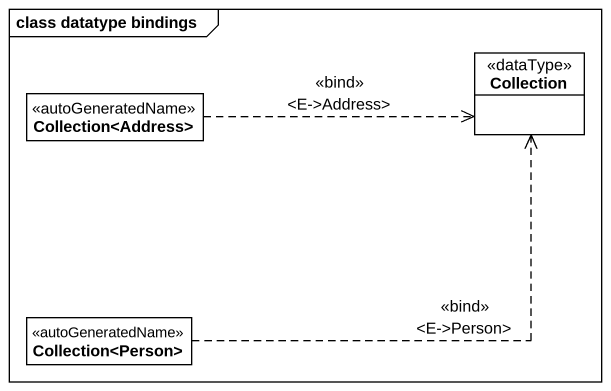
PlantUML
@startuml
mainframe class datatype bindings
hide circle
hide empty members
class Collection <<dataType>>
class "Collection<Address>" as Collection_Address <<autoGeneratedName>>
class "Collection<Person>" as Collection_Person <<autoGeneratedName>>
Collection_Address .right.> Collection : <<bind>>\n<E->Address>
Collection_Person .right.> Collection : <<bind>>\n<E->Person>
@enduml
